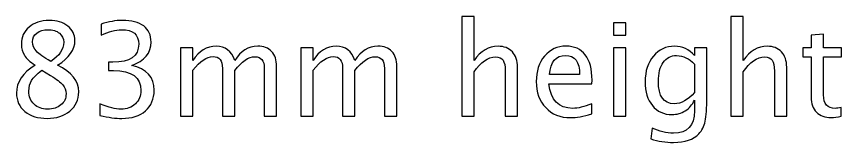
# Model space of a CAD drawing. Header units: centimetres. Extents: x -42.9 to 42.9, y -9 to 28.7.
# Drawn here: x 11.63 to 18.42, y -8.98 to -7.95 of the extents above; entities that cross this region are included whole.
import ezdxf

# ---------------------------------------------------------------- set-up
doc = ezdxf.new("R2010")
doc.units = ezdxf.units.CM
doc.header["$MEASUREMENT"] = 0
doc.layers.add('Layer 1', color=7, linetype='Continuous')

msp = doc.modelspace()

# ---------------------------------------------------------------- linework, layer by layer
at = {"layer": 'Layer 1'}
for points, knots in [([(11.78719, -8.34568), (11.74521, -8.3164), (11.71593, -8.28923), (11.69952, -8.26401), (11.69952, -8.26401), (11.68312, -8.23896), (11.675, -8.20862), (11.675, -8.17317), (11.675, -8.17317), (11.675, -8.11531), (11.69617, -8.06822), (11.73833, -8.03206), (11.73833, -8.03206), (11.78066, -7.9959), (11.83587, -7.97791), (11.90395, -7.97791), (11.90395, -7.97791), (11.96675, -7.97791), (12.01773, -7.99325), (12.05671, -8.02394), (12.05671, -8.02394), (12.09569, -8.05446), (12.11527, -8.09432), (12.11527, -8.14318), (12.11527, -8.14318), (12.11527, -8.21727), (12.06782, -8.28482), (11.9731, -8.34568), (11.9731, -8.34568), (12.08828, -8.40212), (12.14596, -8.47497), (12.14596, -8.56422), (12.14596, -8.56422), (12.14596, -8.6279), (12.12179, -8.67993), (12.07364, -8.7205), (12.07364, -8.7205), (12.02549, -8.7609), (11.96357, -8.78118), (11.88773, -8.78118), (11.88773, -8.78118), (11.81206, -8.78118), (11.75103, -8.76213), (11.70446, -8.72403), (11.70446, -8.72403), (11.65807, -8.68611), (11.63479, -8.63601), (11.63479, -8.5741), (11.63479, -8.5741), (11.63479, -8.48238), (11.68559, -8.40635), (11.78719, -8.34568)], [0, 0, 0, 0, 0.0714286, 0.0714286, 0.0714286, 0.0714286, 0.1428571, 0.1428571, 0.1428571, 0.1428571, 0.2142857, 0.2142857, 0.2142857, 0.2142857, 0.2857143, 0.2857143, 0.2857143, 0.2857143, 0.3571429, 0.3571429, 0.3571429, 0.3571429, 0.4285714, 0.4285714, 0.4285714, 0.4285714, 0.5, 0.5, 0.5, 0.5, 0.5714286, 0.5714286, 0.5714286, 0.5714286, 0.6428571, 0.6428571, 0.6428571, 0.6428571, 0.7142857, 0.7142857, 0.7142857, 0.7142857, 0.7857143, 0.7857143, 0.7857143, 0.7857143, 0.8571429, 0.8571429, 0.8571429, 0.8571429, 1, 1, 1, 1]), ([(12.32094, -8.75684), (12.32094, -8.75684), (12.32094, -8.66159), (12.32094, -8.66159), (12.32094, -8.66159), (12.39361, -8.69052), (12.45059, -8.70498), (12.49239, -8.70498), (12.49239, -8.70498), (12.5416, -8.70498), (12.58129, -8.69087), (12.6118, -8.66247), (12.6118, -8.66247), (12.64232, -8.63407), (12.65749, -8.59703), (12.65749, -8.55152), (12.65749, -8.55152), (12.65749, -8.44357), (12.58235, -8.3896), (12.43206, -8.3896), (12.43206, -8.3896), (12.43206, -8.3896), (12.39185, -8.3896), (12.39185, -8.3896), (12.39185, -8.3896), (12.39185, -8.3896), (12.39185, -8.32134), (12.39185, -8.32134), (12.39185, -8.32134), (12.39185, -8.32134), (12.42748, -8.32081), (12.42748, -8.32081), (12.42748, -8.32081), (12.56877, -8.32081), (12.6395, -8.27106), (12.6395, -8.17141), (12.6395, -8.17141), (12.6395, -8.09327), (12.59258, -8.05411), (12.49892, -8.05411), (12.49892, -8.05411), (12.44864, -8.05411), (12.39291, -8.06857), (12.33152, -8.0975), (12.33152, -8.0975), (12.33152, -8.0975), (12.33152, -8.0086), (12.33152, -8.0086), (12.33152, -8.0086), (12.39167, -7.98814), (12.4497, -7.97791), (12.50544, -7.97791), (12.50544, -7.97791), (12.58129, -7.97791), (12.63967, -7.99308), (12.68024, -8.02342), (12.68024, -8.02342), (12.72081, -8.05358), (12.7411, -8.0975), (12.7411, -8.155), (12.7411, -8.155), (12.7411, -8.24478), (12.688, -8.30881), (12.58164, -8.34691), (12.58164, -8.34691), (12.70494, -8.37566), (12.7665, -8.44322), (12.7665, -8.54993), (12.7665, -8.54993), (12.7665, -8.6219), (12.74268, -8.67852), (12.69524, -8.71962), (12.69524, -8.71962), (12.64779, -8.76072), (12.58252, -8.78118), (12.49962, -8.78118), (12.49962, -8.78118), (12.45235, -8.78118), (12.39291, -8.77307), (12.32094, -8.75684)], [0, 0, 0, 0, 0.047619, 0.047619, 0.047619, 0.047619, 0.0952381, 0.0952381, 0.0952381, 0.0952381, 0.1428571, 0.1428571, 0.1428571, 0.1428571, 0.1904762, 0.1904762, 0.1904762, 0.1904762, 0.2380952, 0.2380952, 0.2380952, 0.2380952, 0.2857143, 0.2857143, 0.2857143, 0.2857143, 0.3333333, 0.3333333, 0.3333333, 0.3333333, 0.3809524, 0.3809524, 0.3809524, 0.3809524, 0.4285714, 0.4285714, 0.4285714, 0.4285714, 0.4761905, 0.4761905, 0.4761905, 0.4761905, 0.5238095, 0.5238095, 0.5238095, 0.5238095, 0.5714286, 0.5714286, 0.5714286, 0.5714286, 0.6190476, 0.6190476, 0.6190476, 0.6190476, 0.6666667, 0.6666667, 0.6666667, 0.6666667, 0.7142857, 0.7142857, 0.7142857, 0.7142857, 0.7619048, 0.7619048, 0.7619048, 0.7619048, 0.8095238, 0.8095238, 0.8095238, 0.8095238, 0.8571429, 0.8571429, 0.8571429, 0.8571429, 0.9047619, 0.9047619, 0.9047619, 0.9047619, 1, 1, 1, 1]), ([(15.29486, -8.76213), (15.29486, -8.76213), (15.29486, -7.94616), (15.29486, -7.94616), (15.29486, -7.94616), (15.29486, -7.94616), (15.39646, -7.94616), (15.39646, -7.94616), (15.39646, -7.94616), (15.39646, -7.94616), (15.39646, -8.30722), (15.39646, -8.30722), (15.39646, -8.30722), (15.45026, -8.22873), (15.51623, -8.18957), (15.59419, -8.18957), (15.59419, -8.18957), (15.64323, -8.18957), (15.68221, -8.20492), (15.71096, -8.23579), (15.71096, -8.23579), (15.73971, -8.26648), (15.75417, -8.30793), (15.75417, -8.35979), (15.75417, -8.35979), (15.75417, -8.35979), (15.75417, -8.76213), (15.75417, -8.76213), (15.75417, -8.76213), (15.75417, -8.76213), (15.65258, -8.76213), (15.65258, -8.76213), (15.65258, -8.76213), (15.65258, -8.76213), (15.65258, -8.39295), (15.65258, -8.39295), (15.65258, -8.39295), (15.65258, -8.35132), (15.6464, -8.32169), (15.63423, -8.30405), (15.63423, -8.30405), (15.62188, -8.28623), (15.6016, -8.27741), (15.5732, -8.27741), (15.5732, -8.27741), (15.51076, -8.27741), (15.45185, -8.31816), (15.39646, -8.39965), (15.39646, -8.39965), (15.39646, -8.39965), (15.39646, -8.76213), (15.39646, -8.76213), (15.39646, -8.76213), (15.39646, -8.76213), (15.29486, -8.76213), (15.29486, -8.76213)], [0, 0, 0, 0, 0.0666667, 0.0666667, 0.0666667, 0.0666667, 0.1333333, 0.1333333, 0.1333333, 0.1333333, 0.2, 0.2, 0.2, 0.2, 0.2666667, 0.2666667, 0.2666667, 0.2666667, 0.3333333, 0.3333333, 0.3333333, 0.3333333, 0.4, 0.4, 0.4, 0.4, 0.4666667, 0.4666667, 0.4666667, 0.4666667, 0.5333333, 0.5333333, 0.5333333, 0.5333333, 0.6, 0.6, 0.6, 0.6, 0.6666667, 0.6666667, 0.6666667, 0.6666667, 0.7333333, 0.7333333, 0.7333333, 0.7333333, 0.8, 0.8, 0.8, 0.8, 0.8666667, 0.8666667, 0.8666667, 0.8666667, 1, 1, 1, 1]), ([(16.5414, -8.09856), (16.5414, -8.09856), (16.5414, -7.99696), (16.5414, -7.99696), (16.5414, -7.99696), (16.5414, -7.99696), (16.643, -7.99696), (16.643, -7.99696), (16.643, -7.99696), (16.643, -7.99696), (16.643, -8.09856), (16.643, -8.09856), (16.643, -8.09856), (16.643, -8.09856), (16.5414, -8.09856), (16.5414, -8.09856)], [0, 0, 0, 0, 0.2, 0.2, 0.2, 0.2, 0.4, 0.4, 0.4, 0.4, 0.6, 0.6, 0.6, 0.6, 1, 1, 1, 1]), ([(17.50713, -8.76213), (17.50713, -8.76213), (17.50713, -7.94616), (17.50713, -7.94616), (17.50713, -7.94616), (17.50713, -7.94616), (17.60873, -7.94616), (17.60873, -7.94616), (17.60873, -7.94616), (17.60873, -7.94616), (17.60873, -8.30722), (17.60873, -8.30722), (17.60873, -8.30722), (17.66253, -8.22873), (17.7285, -8.18957), (17.80646, -8.18957), (17.80646, -8.18957), (17.8555, -8.18957), (17.89448, -8.20492), (17.92323, -8.23579), (17.92323, -8.23579), (17.95198, -8.26648), (17.96644, -8.30793), (17.96644, -8.35979), (17.96644, -8.35979), (17.96644, -8.35979), (17.96644, -8.76213), (17.96644, -8.76213), (17.96644, -8.76213), (17.96644, -8.76213), (17.86485, -8.76213), (17.86485, -8.76213), (17.86485, -8.76213), (17.86485, -8.76213), (17.86485, -8.39295), (17.86485, -8.39295), (17.86485, -8.39295), (17.86485, -8.35132), (17.85867, -8.32169), (17.8465, -8.30405), (17.8465, -8.30405), (17.83415, -8.28623), (17.81387, -8.27741), (17.78547, -8.27741), (17.78547, -8.27741), (17.72303, -8.27741), (17.66412, -8.31816), (17.60873, -8.39965), (17.60873, -8.39965), (17.60873, -8.39965), (17.60873, -8.76213), (17.60873, -8.76213), (17.60873, -8.76213), (17.60873, -8.76213), (17.50713, -8.76213), (17.50713, -8.76213)], [0, 0, 0, 0, 0.0666667, 0.0666667, 0.0666667, 0.0666667, 0.1333333, 0.1333333, 0.1333333, 0.1333333, 0.2, 0.2, 0.2, 0.2, 0.2666667, 0.2666667, 0.2666667, 0.2666667, 0.3333333, 0.3333333, 0.3333333, 0.3333333, 0.4, 0.4, 0.4, 0.4, 0.4666667, 0.4666667, 0.4666667, 0.4666667, 0.5333333, 0.5333333, 0.5333333, 0.5333333, 0.6, 0.6, 0.6, 0.6, 0.6666667, 0.6666667, 0.6666667, 0.6666667, 0.7333333, 0.7333333, 0.7333333, 0.7333333, 0.8, 0.8, 0.8, 0.8, 0.8666667, 0.8666667, 0.8666667, 0.8666667, 1, 1, 1, 1]), ([(11.9163, -8.31375), (11.98756, -8.26666), (12.02319, -8.21444), (12.02319, -8.15677), (12.02319, -8.15677), (12.02319, -8.1259), (12.0112, -8.1012), (11.98739, -8.08233), (11.98739, -8.08233), (11.9634, -8.06346), (11.93218, -8.05411), (11.89355, -8.05411), (11.89355, -8.05411), (11.85615, -8.05411), (11.82564, -8.06328), (11.80218, -8.0818), (11.80218, -8.0818), (11.77872, -8.10032), (11.76708, -8.12413), (11.76708, -8.15359), (11.76708, -8.15359), (11.76708, -8.18217), (11.77766, -8.20792), (11.79883, -8.23085), (11.79883, -8.23085), (11.81999, -8.2536), (11.85915, -8.2813), (11.9163, -8.31375)], [0, 0, 0, 0, 0.125, 0.125, 0.125, 0.125, 0.25, 0.25, 0.25, 0.25, 0.375, 0.375, 0.375, 0.375, 0.5, 0.5, 0.5, 0.5, 0.625, 0.625, 0.625, 0.625, 0.75, 0.75, 0.75, 0.75, 1, 1, 1, 1]), ([(18.41482, -8.76195), (18.38343, -8.7706), (18.35609, -8.77483), (18.33298, -8.77483), (18.33298, -8.77483), (18.28112, -8.77483), (18.24073, -8.76001), (18.2118, -8.73038), (18.2118, -8.73038), (18.1827, -8.70075), (18.16823, -8.65965), (18.16823, -8.60691), (18.16823, -8.60691), (18.16823, -8.60691), (18.16823, -8.27741), (18.16823, -8.27741), (18.16823, -8.27741), (18.16823, -8.27741), (18.09803, -8.27741), (18.09803, -8.27741), (18.09803, -8.27741), (18.09803, -8.27741), (18.09803, -8.20122), (18.09803, -8.20122), (18.09803, -8.20122), (18.09803, -8.20122), (18.16823, -8.20122), (18.16823, -8.20122), (18.16823, -8.20122), (18.16823, -8.20122), (18.16823, -8.09979), (18.16823, -8.09979), (18.16823, -8.09979), (18.16823, -8.09979), (18.26983, -8.09009), (18.26983, -8.09009), (18.26983, -8.09009), (18.26983, -8.09009), (18.26983, -8.20122), (18.26983, -8.20122), (18.26983, -8.20122), (18.26983, -8.20122), (18.41694, -8.20122), (18.41694, -8.20122), (18.41694, -8.20122), (18.41694, -8.20122), (18.41694, -8.27741), (18.41694, -8.27741), (18.41694, -8.27741), (18.41694, -8.27741), (18.26983, -8.27741), (18.26983, -8.27741), (18.26983, -8.27741), (18.26983, -8.27741), (18.26983, -8.58856), (18.26983, -8.58856), (18.26983, -8.58856), (18.26983, -8.66194), (18.30176, -8.69863), (18.36544, -8.69863), (18.36544, -8.69863), (18.37902, -8.69863), (18.39542, -8.69634), (18.41482, -8.69193), (18.41482, -8.69193), (18.41482, -8.69193), (18.41482, -8.76195), (18.41482, -8.76195)], [0, 0, 0, 0, 0.0555556, 0.0555556, 0.0555556, 0.0555556, 0.1111111, 0.1111111, 0.1111111, 0.1111111, 0.1666667, 0.1666667, 0.1666667, 0.1666667, 0.2222222, 0.2222222, 0.2222222, 0.2222222, 0.2777778, 0.2777778, 0.2777778, 0.2777778, 0.3333333, 0.3333333, 0.3333333, 0.3333333, 0.3888889, 0.3888889, 0.3888889, 0.3888889, 0.4444444, 0.4444444, 0.4444444, 0.4444444, 0.5, 0.5, 0.5, 0.5, 0.5555556, 0.5555556, 0.5555556, 0.5555556, 0.6111111, 0.6111111, 0.6111111, 0.6111111, 0.6666667, 0.6666667, 0.6666667, 0.6666667, 0.7222222, 0.7222222, 0.7222222, 0.7222222, 0.7777778, 0.7777778, 0.7777778, 0.7777778, 0.8333333, 0.8333333, 0.8333333, 0.8333333, 0.8888889, 0.8888889, 0.8888889, 0.8888889, 1, 1, 1, 1]), ([(12.98381, -8.76213), (12.98381, -8.76213), (12.98381, -8.20122), (12.98381, -8.20122), (12.98381, -8.20122), (12.98381, -8.20122), (13.08541, -8.20122), (13.08541, -8.20122), (13.08541, -8.20122), (13.08541, -8.20122), (13.08541, -8.30722), (13.08541, -8.30722), (13.08541, -8.30722), (13.13497, -8.22873), (13.19847, -8.18957), (13.27626, -8.18957), (13.27626, -8.18957), (13.35123, -8.18957), (13.4022, -8.22873), (13.42937, -8.30722), (13.42937, -8.30722), (13.47752, -8.22803), (13.54031, -8.18852), (13.6174, -8.18852), (13.6174, -8.18852), (13.66661, -8.18852), (13.70489, -8.20298), (13.73223, -8.23208), (13.73223, -8.23208), (13.75957, -8.26119), (13.77332, -8.30193), (13.77332, -8.35432), (13.77332, -8.35432), (13.77332, -8.35432), (13.77332, -8.76213), (13.77332, -8.76213), (13.77332, -8.76213), (13.77332, -8.76213), (13.67172, -8.76213), (13.67172, -8.76213), (13.67172, -8.76213), (13.67172, -8.76213), (13.67172, -8.37108), (13.67172, -8.37108), (13.67172, -8.37108), (13.67172, -8.30722), (13.64632, -8.2753), (13.59552, -8.2753), (13.59552, -8.2753), (13.54278, -8.2753), (13.4874, -8.31252), (13.42937, -8.38713), (13.42937, -8.38713), (13.42937, -8.38713), (13.42937, -8.76213), (13.42937, -8.76213), (13.42937, -8.76213), (13.42937, -8.76213), (13.32777, -8.76213), (13.32777, -8.76213), (13.32777, -8.76213), (13.32777, -8.76213), (13.32777, -8.37072), (13.32777, -8.37072), (13.32777, -8.37072), (13.32777, -8.30634), (13.30201, -8.27424), (13.25033, -8.27424), (13.25033, -8.27424), (13.199, -8.27424), (13.14397, -8.31163), (13.08541, -8.3866), (13.08541, -8.3866), (13.08541, -8.3866), (13.08541, -8.76213), (13.08541, -8.76213), (13.08541, -8.76213), (13.08541, -8.76213), (12.98381, -8.76213), (12.98381, -8.76213)], [0, 0, 0, 0, 0.047619, 0.047619, 0.047619, 0.047619, 0.0952381, 0.0952381, 0.0952381, 0.0952381, 0.1428571, 0.1428571, 0.1428571, 0.1428571, 0.1904762, 0.1904762, 0.1904762, 0.1904762, 0.2380952, 0.2380952, 0.2380952, 0.2380952, 0.2857143, 0.2857143, 0.2857143, 0.2857143, 0.3333333, 0.3333333, 0.3333333, 0.3333333, 0.3809524, 0.3809524, 0.3809524, 0.3809524, 0.4285714, 0.4285714, 0.4285714, 0.4285714, 0.4761905, 0.4761905, 0.4761905, 0.4761905, 0.5238095, 0.5238095, 0.5238095, 0.5238095, 0.5714286, 0.5714286, 0.5714286, 0.5714286, 0.6190476, 0.6190476, 0.6190476, 0.6190476, 0.6666667, 0.6666667, 0.6666667, 0.6666667, 0.7142857, 0.7142857, 0.7142857, 0.7142857, 0.7619048, 0.7619048, 0.7619048, 0.7619048, 0.8095238, 0.8095238, 0.8095238, 0.8095238, 0.8571429, 0.8571429, 0.8571429, 0.8571429, 0.9047619, 0.9047619, 0.9047619, 0.9047619, 1, 1, 1, 1]), ([(13.97194, -8.76213), (13.97194, -8.76213), (13.97194, -8.20122), (13.97194, -8.20122), (13.97194, -8.20122), (13.97194, -8.20122), (14.07354, -8.20122), (14.07354, -8.20122), (14.07354, -8.20122), (14.07354, -8.20122), (14.07354, -8.30722), (14.07354, -8.30722), (14.07354, -8.30722), (14.1231, -8.22873), (14.1866, -8.18957), (14.26439, -8.18957), (14.26439, -8.18957), (14.33936, -8.18957), (14.39033, -8.22873), (14.4175, -8.30722), (14.4175, -8.30722), (14.46565, -8.22803), (14.52844, -8.18852), (14.60553, -8.18852), (14.60553, -8.18852), (14.65474, -8.18852), (14.69302, -8.20298), (14.72036, -8.23208), (14.72036, -8.23208), (14.7477, -8.26119), (14.76145, -8.30193), (14.76145, -8.35432), (14.76145, -8.35432), (14.76145, -8.35432), (14.76145, -8.76213), (14.76145, -8.76213), (14.76145, -8.76213), (14.76145, -8.76213), (14.65985, -8.76213), (14.65985, -8.76213), (14.65985, -8.76213), (14.65985, -8.76213), (14.65985, -8.37108), (14.65985, -8.37108), (14.65985, -8.37108), (14.65985, -8.30722), (14.63445, -8.2753), (14.58365, -8.2753), (14.58365, -8.2753), (14.53091, -8.2753), (14.47553, -8.31252), (14.4175, -8.38713), (14.4175, -8.38713), (14.4175, -8.38713), (14.4175, -8.76213), (14.4175, -8.76213), (14.4175, -8.76213), (14.4175, -8.76213), (14.3159, -8.76213), (14.3159, -8.76213), (14.3159, -8.76213), (14.3159, -8.76213), (14.3159, -8.37072), (14.3159, -8.37072), (14.3159, -8.37072), (14.3159, -8.30634), (14.29014, -8.27424), (14.23846, -8.27424), (14.23846, -8.27424), (14.18713, -8.27424), (14.1321, -8.31163), (14.07354, -8.3866), (14.07354, -8.3866), (14.07354, -8.3866), (14.07354, -8.76213), (14.07354, -8.76213), (14.07354, -8.76213), (14.07354, -8.76213), (13.97194, -8.76213), (13.97194, -8.76213)], [0, 0, 0, 0, 0.047619, 0.047619, 0.047619, 0.047619, 0.0952381, 0.0952381, 0.0952381, 0.0952381, 0.1428571, 0.1428571, 0.1428571, 0.1428571, 0.1904762, 0.1904762, 0.1904762, 0.1904762, 0.2380952, 0.2380952, 0.2380952, 0.2380952, 0.2857143, 0.2857143, 0.2857143, 0.2857143, 0.3333333, 0.3333333, 0.3333333, 0.3333333, 0.3809524, 0.3809524, 0.3809524, 0.3809524, 0.4285714, 0.4285714, 0.4285714, 0.4285714, 0.4761905, 0.4761905, 0.4761905, 0.4761905, 0.5238095, 0.5238095, 0.5238095, 0.5238095, 0.5714286, 0.5714286, 0.5714286, 0.5714286, 0.6190476, 0.6190476, 0.6190476, 0.6190476, 0.6666667, 0.6666667, 0.6666667, 0.6666667, 0.7142857, 0.7142857, 0.7142857, 0.7142857, 0.7619048, 0.7619048, 0.7619048, 0.7619048, 0.8095238, 0.8095238, 0.8095238, 0.8095238, 0.8571429, 0.8571429, 0.8571429, 0.8571429, 0.9047619, 0.9047619, 0.9047619, 0.9047619, 1, 1, 1, 1]), ([(16.36342, -8.74414), (16.29516, -8.7646), (16.23677, -8.77483), (16.18809, -8.77483), (16.18809, -8.77483), (16.10501, -8.77483), (16.03745, -8.74731), (15.98542, -8.69246), (15.98542, -8.69246), (15.93339, -8.6376), (15.90728, -8.56652), (15.90728, -8.47903), (15.90728, -8.47903), (15.90728, -8.39418), (15.93021, -8.32451), (15.97625, -8.27001), (15.97625, -8.27001), (16.02229, -8.21568), (16.0812, -8.18852), (16.15299, -8.18852), (16.15299, -8.18852), (16.2209, -8.18852), (16.27346, -8.21268), (16.3105, -8.26101), (16.3105, -8.26101), (16.34755, -8.30934), (16.36607, -8.37778), (16.36607, -8.4665), (16.36607, -8.4665), (16.36607, -8.4665), (16.36554, -8.49755), (16.36554, -8.49755), (16.36554, -8.49755), (16.36554, -8.49755), (16.011, -8.49755), (16.011, -8.49755), (16.011, -8.49755), (16.02581, -8.6316), (16.09125, -8.69863), (16.20714, -8.69863), (16.20714, -8.69863), (16.24965, -8.69863), (16.30168, -8.68664), (16.36342, -8.66265), (16.36342, -8.66265), (16.36342, -8.66265), (16.36342, -8.74414), (16.36342, -8.74414)], [0, 0, 0, 0, 0.0769231, 0.0769231, 0.0769231, 0.0769231, 0.1538462, 0.1538462, 0.1538462, 0.1538462, 0.2307692, 0.2307692, 0.2307692, 0.2307692, 0.3076923, 0.3076923, 0.3076923, 0.3076923, 0.3846154, 0.3846154, 0.3846154, 0.3846154, 0.4615385, 0.4615385, 0.4615385, 0.4615385, 0.5384615, 0.5384615, 0.5384615, 0.5384615, 0.6153846, 0.6153846, 0.6153846, 0.6153846, 0.6923077, 0.6923077, 0.6923077, 0.6923077, 0.7692308, 0.7692308, 0.7692308, 0.7692308, 0.8461538, 0.8461538, 0.8461538, 0.8461538, 1, 1, 1, 1]), ([(16.5414, -8.76213), (16.5414, -8.76213), (16.5414, -8.20122), (16.5414, -8.20122), (16.5414, -8.20122), (16.5414, -8.20122), (16.643, -8.20122), (16.643, -8.20122), (16.643, -8.20122), (16.643, -8.20122), (16.643, -8.76213), (16.643, -8.76213), (16.643, -8.76213), (16.643, -8.76213), (16.5414, -8.76213), (16.5414, -8.76213)], [0, 0, 0, 0, 0.2, 0.2, 0.2, 0.2, 0.4, 0.4, 0.4, 0.4, 0.6, 0.6, 0.6, 0.6, 1, 1, 1, 1]), ([(16.84938, -8.9484), (16.84938, -8.9484), (16.86137, -8.86055), (16.86137, -8.86055), (16.86137, -8.86055), (16.92028, -8.88807), (16.97867, -8.90183), (17.03635, -8.90183), (17.03635, -8.90183), (17.15082, -8.90183), (17.20815, -8.84115), (17.20815, -8.71997), (17.20815, -8.71997), (17.20815, -8.71997), (17.20815, -8.63178), (17.20815, -8.63178), (17.20815, -8.63178), (17.19051, -8.669), (17.16546, -8.69775), (17.13283, -8.71839), (17.13283, -8.71839), (17.1002, -8.73902), (17.06386, -8.74943), (17.02382, -8.74943), (17.02382, -8.74943), (16.95591, -8.74943), (16.90212, -8.72509), (16.86243, -8.67641), (16.86243, -8.67641), (16.82274, -8.62772), (16.80281, -8.56175), (16.80281, -8.4785), (16.80281, -8.4785), (16.80281, -8.3933), (16.82539, -8.3238), (16.87054, -8.27001), (16.87054, -8.27001), (16.91587, -8.21638), (16.97426, -8.18957), (17.04605, -8.18957), (17.04605, -8.18957), (17.10884, -8.18957), (17.16299, -8.21497), (17.20815, -8.26595), (17.20815, -8.26595), (17.20815, -8.26595), (17.20815, -8.20122), (17.20815, -8.20122), (17.20815, -8.20122), (17.20815, -8.20122), (17.30975, -8.20122), (17.30975, -8.20122), (17.30975, -8.20122), (17.30975, -8.20122), (17.30975, -8.60902), (17.30975, -8.60902), (17.30975, -8.60902), (17.30975, -8.69669), (17.30516, -8.7616), (17.29599, -8.80376), (17.29599, -8.80376), (17.287, -8.84591), (17.26971, -8.88049), (17.24466, -8.9073), (17.24466, -8.9073), (17.20021, -8.95439), (17.13072, -8.97803), (17.03635, -8.97803), (17.03635, -8.97803), (16.97161, -8.97803), (16.90935, -8.96815), (16.84938, -8.9484)], [0, 0, 0, 0, 0.0526316, 0.0526316, 0.0526316, 0.0526316, 0.1052632, 0.1052632, 0.1052632, 0.1052632, 0.1578947, 0.1578947, 0.1578947, 0.1578947, 0.2105263, 0.2105263, 0.2105263, 0.2105263, 0.2631579, 0.2631579, 0.2631579, 0.2631579, 0.3157895, 0.3157895, 0.3157895, 0.3157895, 0.3684211, 0.3684211, 0.3684211, 0.3684211, 0.4210526, 0.4210526, 0.4210526, 0.4210526, 0.4736842, 0.4736842, 0.4736842, 0.4736842, 0.5263158, 0.5263158, 0.5263158, 0.5263158, 0.5789474, 0.5789474, 0.5789474, 0.5789474, 0.6315789, 0.6315789, 0.6315789, 0.6315789, 0.6842105, 0.6842105, 0.6842105, 0.6842105, 0.7368421, 0.7368421, 0.7368421, 0.7368421, 0.7894737, 0.7894737, 0.7894737, 0.7894737, 0.8421053, 0.8421053, 0.8421053, 0.8421053, 0.8947368, 0.8947368, 0.8947368, 0.8947368, 1, 1, 1, 1]), ([(16.01629, -8.42135), (16.01629, -8.42135), (16.26394, -8.42135), (16.26394, -8.42135), (16.26394, -8.42135), (16.26394, -8.31693), (16.22496, -8.26471), (16.14717, -8.26471), (16.14717, -8.26471), (16.06885, -8.26471), (16.02528, -8.31693), (16.01629, -8.42135)], [0, 0, 0, 0, 0.25, 0.25, 0.25, 0.25, 0.5, 0.5, 0.5, 0.5, 1, 1, 1, 1]), ([(17.20815, -8.5681), (17.20815, -8.5681), (17.20815, -8.33545), (17.20815, -8.33545), (17.20815, -8.33545), (17.16335, -8.28906), (17.11449, -8.26577), (17.06175, -8.26577), (17.06175, -8.26577), (17.01483, -8.26577), (16.97814, -8.28447), (16.95168, -8.32204), (16.95168, -8.32204), (16.92505, -8.35944), (16.91182, -8.41147), (16.91182, -8.47779), (16.91182, -8.47779), (16.91182, -8.59968), (16.95503, -8.66053), (17.04164, -8.66053), (17.04164, -8.66053), (17.10055, -8.66053), (17.15612, -8.62966), (17.20815, -8.5681)], [0, 0, 0, 0, 0.1428571, 0.1428571, 0.1428571, 0.1428571, 0.2857143, 0.2857143, 0.2857143, 0.2857143, 0.4285714, 0.4285714, 0.4285714, 0.4285714, 0.5714286, 0.5714286, 0.5714286, 0.5714286, 0.7142857, 0.7142857, 0.7142857, 0.7142857, 1, 1, 1, 1]), ([(11.84257, -8.38695), (11.8013, -8.4187), (11.77325, -8.44639), (11.75843, -8.47003), (11.75843, -8.47003), (11.74379, -8.49367), (11.73639, -8.52295), (11.73639, -8.55823), (11.73639, -8.55823), (11.73639, -8.60197), (11.7505, -8.63742), (11.7789, -8.66441), (11.7789, -8.66441), (11.80729, -8.6914), (11.84451, -8.70498), (11.8909, -8.70498), (11.8909, -8.70498), (11.93553, -8.70498), (11.97186, -8.69351), (11.99991, -8.67041), (11.99991, -8.67041), (12.02813, -8.6473), (12.04224, -8.61732), (12.04224, -8.58045), (12.04224, -8.58045), (12.04224, -8.55082), (12.0336, -8.52559), (12.01614, -8.50513), (12.01614, -8.50513), (11.99868, -8.48467), (11.96499, -8.45962), (11.91507, -8.42999), (11.91507, -8.42999), (11.91507, -8.42999), (11.84257, -8.38695), (11.84257, -8.38695)], [0, 0, 0, 0, 0.1, 0.1, 0.1, 0.1, 0.2, 0.2, 0.2, 0.2, 0.3, 0.3, 0.3, 0.3, 0.4, 0.4, 0.4, 0.4, 0.5, 0.5, 0.5, 0.5, 0.6, 0.6, 0.6, 0.6, 0.7, 0.7, 0.7, 0.7, 0.8, 0.8, 0.8, 0.8, 1, 1, 1, 1])]:
    msp.add_open_spline(points, degree=3, knots=knots, dxfattribs=at)

doc.saveas('drawing.dxf')
